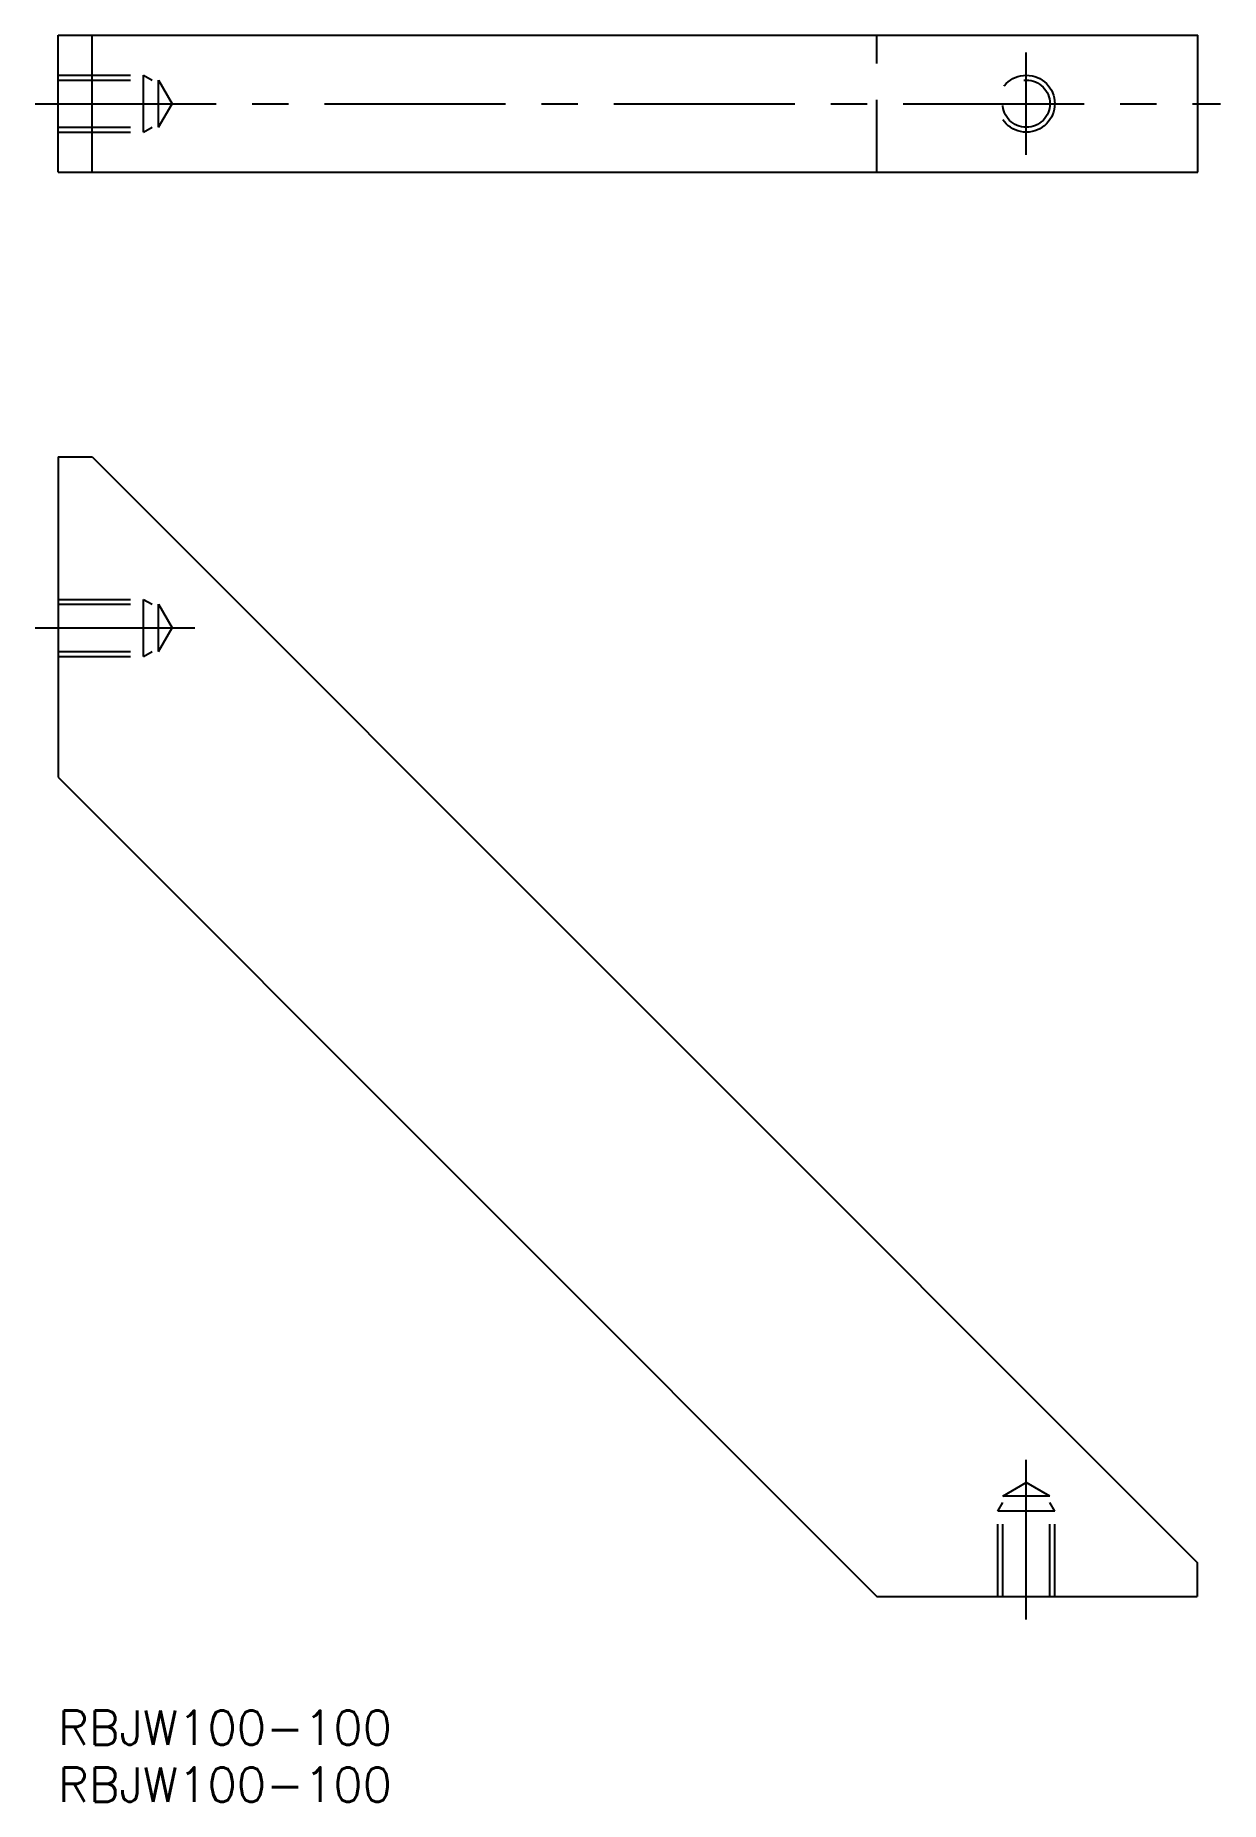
# Model space of a CAD drawing. Extents: x -2 to 102, y -8 to 147.
import ezdxf

# ---------------------------------------------------------------- set-up
doc = ezdxf.new("R2010")
doc.units = 0
doc.header["$LTSCALE"] = 0.5
doc.linetypes.add('CENTER', pattern=[50.8, 31.75, -6.35, 6.35, -6.35])
doc.linetypes.add('DASHED', pattern=[19.05, 12.7, -6.35])
for name, color, linetype in [('MSM_CENTER', 1, 'CENTER'), ('MSM_CONTINUOUS', 7, 'CONTINUOUS'), ('MSM_DASHED', 4, 'DASHED'), ('MSM_PART_NUMBER', 7, 'CONTINUOUS')]:
    doc.layers.add(name, color=color, linetype=linetype)
doc.styles.get("Standard").update_dxf_attribs({"font": 'txt.shx', "height": 1, "bigfont": 'bigfont.shx'})

# ---------------------------------------------------------------- blocks, each defined once
blk = doc.blocks.new('*U2')
at = {"layer": 'MSM_PART_NUMBER'}
blk.add_text('RBJW100-100', height=3, dxfattribs=at).set_placement((0, -3))
blk = doc.blocks.new('*U3')
at = {"layer": 'MSM_PART_NUMBER'}
blk.add_text('RBJW100-100', height=3, dxfattribs=at).set_placement((0, -8))

msp = doc.modelspace()

# ---------------------------------------------------------------- linework, layer by layer
at = {"layer": 'MSM_CENTER'}
for p, q in [((85, 136.5), (85, 145.5)), ((-2, 141), (102.06, 141)), ((-2, 95), (12, 95)), ((85, 8), (85, 22))]:
    msp.add_line(p, q, dxfattribs=at)
at = {"layer": 'MSM_CONTINUOUS'}
for p, q in [((0, 147), (100.06, 147)), ((0, 135), (0, 147)), ((3, 135), (3, 147)), ((100.06, 135), (100.06, 147)), ((0, 135), (100.06, 135)), ((0, 110), (0, 81.89)), ((0, 110), (3, 110)), ((3, 110), (100, 13)), ((0, 81.89), (71.89, 10)), ((100, 13), (100, 10)), ((71.89, 10), (100, 10))]:
    msp.add_line(p, q, dxfattribs=at)
at = {"layer": 'MSM_DASHED'}
for p, q in [((71.89, 135), (71.89, 147)), ((0, 143.5), (7.5, 143.5)), ((0, 143.07), (8.81, 143.07)), ((7.5, 138.5), (7.5, 143.5)), ((7.5, 143.5), (8.25, 143.07)), ((8.81, 138.93), (8.81, 143.07)), ((8.81, 143.07), (10, 141)), ((8.81, 138.93), (10, 141)), ((0, 138.93), (8.81, 138.93)), ((0, 138.5), (7.5, 138.5)), ((7.5, 138.5), (8.25, 138.93)), ((0, 97.5), (7.5, 97.5)), ((0, 97.07), (8.81, 97.07)), ((7.5, 92.5), (7.5, 97.5)), ((7.5, 97.5), (8.25, 97.07)), ((8.81, 92.93), (8.81, 97.07)), ((8.81, 97.07), (10, 95)), ((8.81, 92.93), (10, 95)), ((0, 92.93), (8.81, 92.93)), ((0, 92.5), (7.5, 92.5)), ((7.5, 92.5), (8.25, 92.93)), ((82.93, 18.81), (85, 20)), ((87.07, 18.81), (82.93, 18.81)), ((82.93, 10), (82.93, 18.81)), ((87.07, 18.81), (85, 20)), ((87.07, 10), (87.07, 18.81)), ((82.5, 17.5), (82.93, 18.25)), ((87.5, 17.5), (82.5, 17.5)), ((82.5, 10), (82.5, 17.5)), ((87.5, 17.5), (87.07, 18.25)), ((87.5, 10), (87.5, 17.5))]:
    msp.add_line(p, q, dxfattribs=at)
for radius in [2.5, 2.07]:
    msp.add_circle((85, 141), radius, dxfattribs=at)

# ---------------------------------------------------------------- block references
at = {"layer": 'MSM_CONTINUOUS'}
for name in ['*U2', '*U3']:
    msp.add_blockref(name, (0, 0), dxfattribs=at)

doc.saveas('drawing.dxf')
